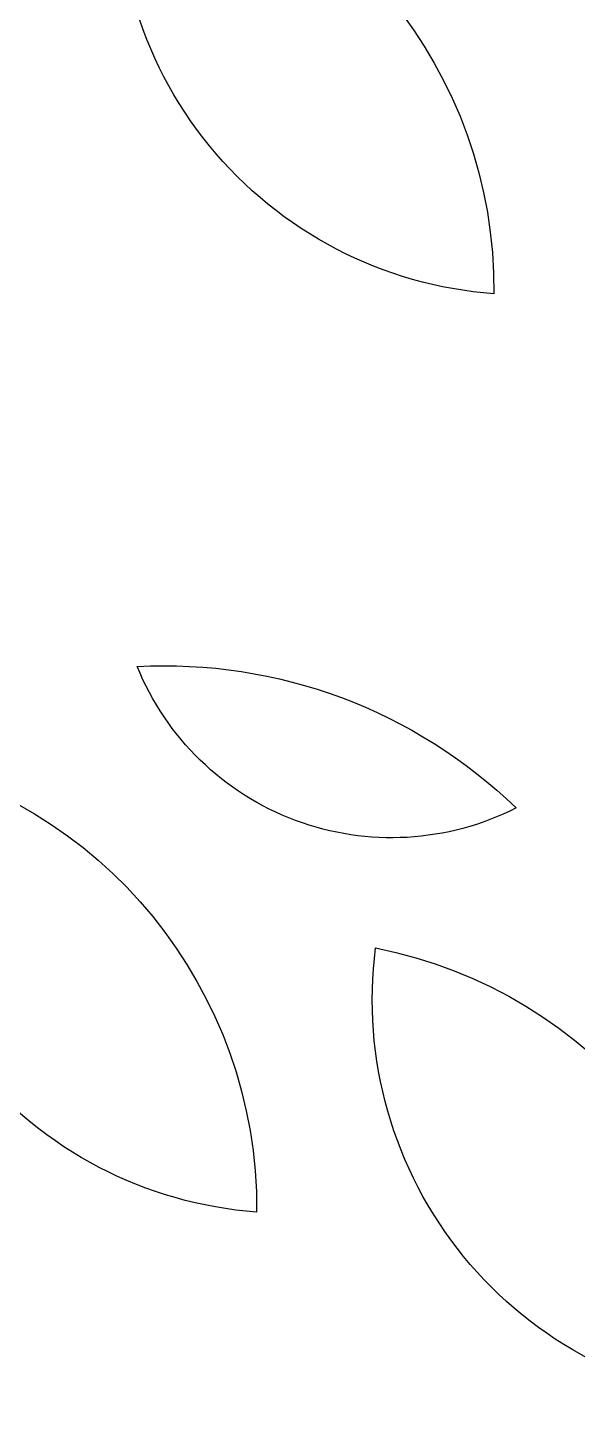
# Model space of a CAD drawing. Header units: metres. Extents: x 1097510 to 2158594, y 877039 to 1751652.
# Drawn here: x 1097751.366 to 1097752.784, y 877191.271 to 877194.823 of the extents above; entities that cross this region are included whole.
import ezdxf

# ---------------------------------------------------------------- set-up
doc = ezdxf.new("R2010")
doc.units = ezdxf.units.M
doc.layers.add('DWGAUTOCAD.COM', color=7, linetype='Continuous')

# ---------------------------------------------------------------- blocks, each defined once
blk = doc.blocks.new('A$C74456AAD')
at = {"color": 64, "linetype": 'Continuous'}
for centre, radius, start, end in [((2.52823, 2.61719), 0.23544, 101.08849, 180.46599), ((2.27765, 2.82172), 0.207, 274.19691, 7.35756), ((2.46082, 2.16748), 0.25798, 86.87821, 134.05111), ((2.34499, 2.47786), 0.14019, 243.04574, 337.88359), ((2.39847, 2.0504), 0.23544, 101.08849, 180.46599), ((2.14789, 2.25493), 0.207, 274.19691, 7.35756)]:
    blk.add_arc(centre, radius, start, end, dxfattribs=at)
at = {"color": 62, "linetype": 'Continuous'}
for centre, radius, start, end in [((2.64933, 2.14857), 0.23544, 101.08849, 180.46599), ((2.39875, 2.3531), 0.207, 274.19691, 7.35756)]:
    blk.add_arc(centre, radius, start, end, dxfattribs=at)

msp = doc.modelspace()

# ---------------------------------------------------------------- block references
at = {"layer": 'DWGAUTOCAD.COM', "xscale": -5.054705639544697, "yscale": 5.054705639544697, "zscale": 5.054705639544697}
msp.add_blockref('A$C74456AAD', (1097764.1582, 877180.9165), dxfattribs=at)

doc.saveas('drawing.dxf')
